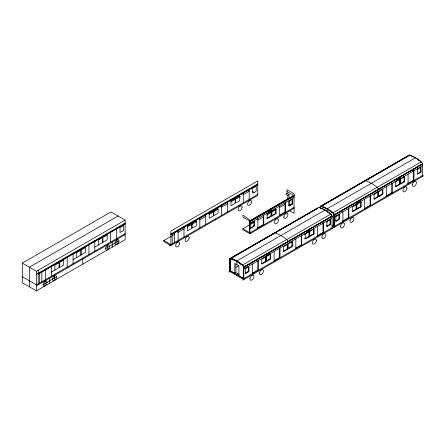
<?xml version="1.0" encoding="UTF-8"?>
<svg xmlns="http://www.w3.org/2000/svg" width="446" height="446" viewBox="0 0 446 446"><rect width="100%" height="100%" fill="white"/><g stroke="black" fill="none" stroke-linecap="round" stroke-linejoin="round"><path stroke-width="0.67" d="M22.3 263.14L111.004 211.928L125.125 220.079L125.125 239.68L36.421 290.892L22.3 282.736L22.3 263.14L36.421 271.296L125.125 220.079M118.062 216.003L29.358 267.215L29.358 286.817M36.421 274.273L125.125 223.061M38.228 273.905L125.125 223.741M38.228 274.117L125.125 223.948M51.357 272.121L63.711 264.991L63.711 260.074L59.457 262.532L59.457 267.444M73.077 259.578L85.431 252.447L85.431 247.536L81.178 249.989L81.178 254.906M94.803 247.039L107.157 239.903L107.157 234.992L102.903 237.45L102.903 242.362M125.125 233.671L36.421 284.882L22.3 276.726M36.421 285.819L125.125 234.607M43.028 284.777L56.497 276.698A2.815 1.628 -60 0 0 53.381 276.916A2.815 1.628 -60 0 0 53.604 280.712A2.815 1.628 -60 0 0 56.514 276.988M105.485 248.717L118.954 240.639A2.815 1.628 -60 0 0 116.98 239.781A2.815 1.628 -60 0 0 115.001 242.919L114.984 243.232A2.815 1.628 -60 0 0 116.98 244.38A2.815 1.628 -60 0 0 118.971 240.929M170.874 234.011L257.766 183.847M170.874 234.691L257.766 184.521M170.874 234.903L257.766 184.733M170.874 245.562L170.874 231.034L257.766 180.864L257.766 195.393L170.874 245.562L163.81 241.487L163.81 240.545L174.676 234.273M177.692 232.533L184.332 228.698M187.348 226.958L196.396 221.729M199.418 219.99L206.052 216.159M209.068 214.415L218.122 209.191M221.138 207.446L227.778 203.616M230.794 201.871L240.45 196.301M242.864 194.908L249.498 191.072M169.547 245.384L257.766 194.45M289.092 194.601L287.007 193.402L285.741 194.133L287.821 195.337L289.092 194.601L289.092 198.554M293.619 195.387L249.492 220.865L249.492 232.567L242.88 228.753L242.88 229.696L249.944 233.771L294.07 208.293M249.944 221.121A2.548 1.472 60 0 0 249.18 219.744L249.052 219.599A2.548 1.472 60 0 0 248.645 219.22L247.697 218.451A37.86 21.86 60 0 0 242.88 215.167L242.88 217.046L249.989 221.149L294.115 195.671L294.07 193.765L287.007 189.689L287.007 193.402M249.944 233.771L249.944 221.383L294.115 195.933M249.989 221.411L294.159 195.755L250.033 221.383M249.944 223.111L294.07 197.634M250.574 228.33A0.641 0.368 -60 0 1 250.122 228.068L250.122 224.199A0.641 0.368 -60 0 1 250.574 223.413L253.925 221.484A0.641 0.368 -60 0 1 254.376 221.746L254.376 225.609A0.641 0.368 -60 0 1 253.925 226.395L250.574 228.33L250.122 228.068A0.641 0.368 -60 0 1 250.005 228.118M271.486 211.867L271.034 211.605L267.684 213.539A0.641 0.368 -60 0 0 267.232 214.32L267.232 218.189A0.641 0.368 -60 0 0 267.684 218.451L271.034 216.516A0.641 0.368 -60 0 0 271.486 215.736L271.486 211.867A0.641 0.368 -60 0 0 271.034 211.605A0.641 0.368 -60 0 0 270.939 211.343M272.3 210.874L275.65 208.94A0.641 0.368 -60 0 1 276.102 209.202L276.102 213.071A0.641 0.368 -60 0 1 275.65 213.851L272.3 215.786L271.848 215.524L271.848 211.655A0.641 0.368 -60 0 1 272.3 210.874L271.848 210.612M242.88 228.753L254.192 222.225M257.766 220.162L263.123 217.068M266.691 215.005L275.622 209.854M279.196 207.791L285.145 204.352M250.122 228.068L253.473 226.133A0.641 0.368 -60 0 0 253.925 225.347L253.925 221.484L254.376 221.746M271.034 211.605L271.034 215.474A0.641 0.368 -60 0 1 270.583 216.254L267.232 218.189A0.641 0.368 -60 0 1 266.909 218.222M275.422 208.617A0.641 0.368 -60 0 1 275.65 208.94L275.65 212.809A0.641 0.368 -60 0 1 275.199 213.589L271.848 215.524A0.641 0.368 -60 0 0 272.3 215.786M288.779 205.706A0.641 0.368 -60 0 0 288.952 205.645L291.667 204.078A0.641 0.368 -60 0 0 292.124 203.298L292.124 199.429A0.641 0.368 -60 0 0 291.991 199.133M289.409 205.907L292.124 204.34A0.641 0.368 -60 0 0 292.576 203.56L292.576 199.691A0.641 0.368 -60 0 0 292.124 199.429L289.409 200.995A0.641 0.368 -60 0 0 288.952 201.782L288.952 205.645L289.409 205.907A0.641 0.368 -60 0 1 288.952 205.645M263.296 224.6L263.296 214.877L263.748 215.139L263.748 224.862L263.296 224.6L257.409 227.995L257.86 228.257L257.86 218.534L257.409 218.278M279.135 215.451L285.016 212.056L285.468 212.318L285.468 202.595L285.016 202.339M249.944 232.829L294.07 207.351M238.538 253.807L229.59 258.97L317.931 207.864A2.548 1.472 60 0 1 318.65 207.396L318.823 207.368M229.634 258.786L273.811 233.336A2.548 1.472 60 0 1 274.574 232.845L274.697 232.845A2.548 1.472 60 0 1 275.104 232.929L276.052 233.258A37.86 21.86 60 0 1 285.685 238.816L286.633 239.586A2.548 1.472 60 0 1 287.04 239.965L287.163 240.115A2.548 1.472 60 0 1 287.926 241.492L287.971 241.515M274.401 232.996L317.296 208.232M320.15 206.531L320.245 206.531A2.548 1.472 60 0 1 321.008 206.035L321.131 206.035A2.548 1.472 60 0 1 321.538 206.124M320.836 206.186L364.321 181.082A2.548 1.472 60 0 1 365.084 180.585L365.213 180.585A2.548 1.472 60 0 1 365.62 180.675L366.567 180.998A37.86 21.86 60 0 1 376.195 186.562L377.149 187.331A2.548 1.472 60 0 1 377.55 187.71L377.678 187.855A2.548 1.472 60 0 1 378.442 189.232M364.917 180.736L408.447 155.604A2.548 1.472 60 0 1 409.211 155.108M239.731 253.116L243.304 251.053M244.497 250.362L248.673 247.954M249.866 247.268L254.042 244.854M255.235 244.168L256.428 243.477M257.615 242.791L261.791 240.383M262.984 239.692L277.295 231.429M278.488 230.744L282.664 228.33M283.857 227.644L293.396 222.136M294.589 221.445L303.531 216.282M304.724 215.591L308.9 213.182M310.093 212.497L311.286 211.805M312.479 211.12L316.649 208.706M329.053 201.547L320.105 206.715L408.402 155.582A2.548 1.472 60 0 1 409.166 155.136L409.339 155.108A2.548 1.472 60 0 1 409.746 155.197L321.494 206.147A2.548 1.472 60 0 0 321.087 206.063M330.241 200.862L337.399 196.731M338.592 196.039L339.785 195.354M340.978 194.662L349.92 189.5M351.113 188.814L355.289 186.4M356.482 185.714L360.652 183.3M361.845 182.615L363.038 181.923M368.407 178.829L364.231 181.082L364.778 181.344M369.6 178.138L383.911 169.876M385.104 169.19L392.257 165.059M393.45 164.368L394.643 163.682M395.836 162.991L400.012 160.582M401.205 159.891L407.761 156.106M234.462 256.26L238.086 254.17M242.914 251.388L246.577 249.32M247.736 248.6L249.548 247.552M253.172 245.462L255.023 244.447M256.188 243.722L257.392 243.025M258.602 242.329L260.453 241.308M261.618 240.584L263.424 239.541M264.634 238.844L265.888 238.175M267.048 237.45L268.252 236.754M269.908 235.8L273.76 233.576M275.416 232.622L276.514 231.981M279.274 230.392L280.523 229.723M284.704 227.259L285.953 226.59M287.118 225.866L288.924 224.817M290.134 224.121L291.383 223.452M293.15 222.381L294.399 221.712M295.564 220.987L296.813 220.318M298.58 219.248L299.835 218.573M304.01 216.109L305.265 215.44M307.026 214.37L308.236 213.673M309.44 212.976L310.65 212.279M312.456 211.231L316.125 209.168M322.564 205.4L323.818 204.725M324.978 204.006L326.79 202.958M327.994 202.261L329.204 201.564M331.01 200.522L332.264 199.853M333.424 199.128L334.678 198.459M336.446 197.388L337.694 196.714M338.854 195.995L340.666 194.947M341.876 194.25L343.125 193.581M344.892 192.51L346.096 191.813M347.306 191.117L348.555 190.442M350.322 189.372L351.571 188.703M355.752 186.238L357.006 185.569M360.97 183.222L363.178 181.951M364.276 181.316L367.075 179.749M368.134 179.091L369.232 178.456M370.392 177.787L371.596 177.09M375.822 174.654L379.485 172.585M381.252 171.515L382.456 170.818M384.268 169.775L387.931 167.713M389.096 166.988L393.316 164.552M394.526 163.855L396.382 162.835M397.542 162.11L398.796 161.441M399.956 160.716L401.768 159.674M402.972 158.977L404.784 157.929M405.988 157.232L407.243 156.563M230.571 258.318A2.548 1.472 60 0 1 230.978 258.407L319.23 207.457M230.136 259.076L230.225 259.026A1.985 1.148 60 0 1 231.139 258.847L232.087 259.171A37.297 21.536 60 0 1 241.576 264.651L242.518 265.415A1.985 1.148 60 0 1 243.438 266.652L243.349 278.41L243.349 266.708A1.985 1.148 60 0 0 242.434 265.47L241.487 264.701A37.297 21.536 60 0 0 231.998 259.226L231.056 258.897A1.985 1.148 60 0 0 230.136 259.076L230.136 270.783L234.752 273.342L234.752 263.463L238.917 265.872L238.917 275.745L243.438 278.36M320.652 208.193L320.741 206.766A1.985 1.148 60 0 1 321.655 206.587M321.566 206.637L322.603 206.916A37.297 21.536 60 0 1 332.092 212.391L333.034 213.155A1.985 1.148 60 0 1 333.954 214.398L333.864 226.155L333.864 214.448A1.985 1.148 60 0 0 332.95 213.21L332.002 212.447A37.297 21.536 60 0 0 322.514 206.966L321.572 206.643A1.985 1.148 60 0 0 320.652 206.816M324.995 210.06L236.742 261.01L236.832 264.668M415.51 157.8L327.258 208.75L327.347 211.8M235.912 267.444L238.733 265.816L238.281 265.554M228.553 272.116L229.684 271.463L243.8 279.614L243.8 267.226L332.147 216.12L243.895 267.226M231.926 258.736A37.86 21.86 60 0 1 241.559 264.294L242.507 265.063L330.759 214.113L329.767 213.366A37.86 21.86 60 0 0 320.133 207.808L319.185 207.479A2.548 1.472 60 0 0 318.778 207.396M421.805 162.377L421.632 162.26A2.548 1.472 60 0 0 421.23 161.881L333.023 212.803L332.075 212.034A37.86 21.86 60 0 0 322.441 206.476M422.613 163.782L334.361 214.732A2.548 1.472 60 0 0 333.597 213.305L333.469 213.16A2.548 1.472 60 0 0 333.067 212.781L332.119 212.012M331.963 225.999L334.316 227.354L334.316 214.972L422.568 164.016L422.568 176.404M243.85 267.254L332.147 216.277M234.663 273.392L235.928 272.662L239.05 274.468M243.8 268.955L332.053 217.999M334.316 216.695L422.568 165.745M245.746 273.415A0.641 0.368 -60 0 1 245.294 273.153L245.294 269.284A0.641 0.368 -60 0 1 245.746 268.503L248.467 266.931A0.641 0.368 -60 0 1 248.918 267.193L248.918 271.062A0.641 0.368 -60 0 1 248.467 271.843L245.746 273.415L245.294 273.153A0.641 0.368 -60 0 1 245.071 273.214M270.638 254.655L270.187 254.393L266.836 256.327A0.641 0.368 -60 0 0 266.385 257.108L266.385 260.977A0.641 0.368 -60 0 0 266.836 261.239L270.187 259.304A0.641 0.368 -60 0 0 270.638 258.518L270.638 254.655A0.641 0.368 -60 0 0 270.187 254.393A0.641 0.368 -60 0 0 270.053 254.097M305.672 238.816A0.641 0.368 -60 0 1 305.215 238.554L305.215 234.691A0.641 0.368 -60 0 1 305.672 233.905L309.017 231.97A0.641 0.368 -60 0 1 309.468 232.232L309.468 236.101A0.641 0.368 -60 0 1 309.017 236.887L305.672 238.816L304.763 238.298M327.392 226.278A0.641 0.368 -60 0 1 326.94 226.016L326.94 222.147A0.641 0.368 -60 0 1 327.392 221.367L330.107 219.794A0.641 0.368 -60 0 1 330.558 220.056L330.558 223.925A0.641 0.368 -60 0 1 330.107 224.706L327.392 226.278L326.489 225.754M336.262 221.155A0.641 0.368 -60 0 1 335.81 220.893L335.81 217.029A0.641 0.368 -60 0 1 336.262 216.243L338.977 214.677A0.641 0.368 -60 0 1 339.428 214.939L339.428 218.802A0.641 0.368 -60 0 1 338.977 219.588L336.262 221.155L335.81 220.893A0.641 0.368 -60 0 1 335.637 220.954M357.352 208.979A0.641 0.368 -60 0 1 356.9 208.717L356.9 204.848A0.641 0.368 -60 0 1 357.352 204.067L360.702 202.133A0.641 0.368 -60 0 1 361.154 202.395L361.154 206.264A0.641 0.368 -60 0 1 360.702 207.044L357.352 208.979L356.449 208.455M374.462 194.188L377.807 192.254A0.641 0.368 -60 0 1 378.264 192.516L378.264 196.385A0.641 0.368 -60 0 1 377.807 197.171L374.462 199.1L374.01 198.844L374.01 194.974A0.641 0.368 -60 0 1 374.462 194.188L374.01 193.926M396.182 186.562A0.641 0.368 -60 0 1 395.73 186.3L395.73 182.431A0.641 0.368 -60 0 1 396.182 181.65L399.532 179.716A0.641 0.368 -60 0 1 399.984 179.978L399.984 183.841A0.641 0.368 -60 0 1 399.532 184.627L396.182 186.562L395.279 186.038M400.798 178.985L404.148 177.051A0.641 0.368 -60 0 1 404.6 177.313L404.6 181.176A0.641 0.368 -60 0 1 404.148 181.962L400.798 183.897L400.346 183.635L400.346 179.766A0.641 0.368 -60 0 1 400.798 178.985L400.346 178.723M417.908 174.018A0.641 0.368 -60 0 1 417.456 173.756L417.456 169.893A0.641 0.368 -60 0 1 417.908 169.106L420.623 167.54L421.074 167.802L421.074 171.665A0.641 0.368 -60 0 1 420.623 172.451L417.908 174.018L417.456 173.756A0.641 0.368 -60 0 1 417.227 173.817M238.008 273.866L236.742 274.597L236.742 275.539M245.294 273.153L248.009 271.586A0.641 0.368 -60 0 0 248.467 270.8L248.467 266.931A0.641 0.368 -60 0 0 248.182 266.613M266.022 257.32A0.641 0.368 -60 0 0 265.571 257.058L262.22 258.992A0.641 0.368 -60 0 0 261.769 259.773L261.769 263.642L265.119 261.707A0.641 0.368 -60 0 0 265.571 260.921L265.571 257.058A0.641 0.368 -60 0 0 265.119 256.796L266.022 257.32L266.022 261.183A0.641 0.368 -60 0 1 265.571 261.969L262.22 263.904L261.769 263.642A0.641 0.368 -60 0 1 261.596 263.703M270.187 254.393L270.187 258.256A0.641 0.368 -60 0 1 269.735 259.042L266.385 260.977A0.641 0.368 -60 0 1 266.028 260.977M287.018 244.191A0.641 0.368 -60 0 1 287.296 244.514L287.296 248.383A0.641 0.368 -60 0 1 286.845 249.163L283.494 251.098L283.494 247.229A0.641 0.368 -60 0 1 283.946 246.448L287.296 244.514A0.641 0.368 -60 0 1 287.748 244.776L287.748 248.645A0.641 0.368 -60 0 1 287.296 249.425L283.946 251.36L283.494 251.098A0.641 0.368 -60 0 0 283.946 251.36M292.364 242.111A0.641 0.368 -60 0 0 291.913 241.849L288.562 243.784A0.641 0.368 -60 0 0 288.11 244.564L288.11 248.433L291.461 246.499A0.641 0.368 -60 0 0 291.913 245.718L291.913 241.849A0.641 0.368 -60 0 0 291.461 241.587L292.364 242.111L292.364 245.98A0.641 0.368 -60 0 1 291.913 246.761L288.562 248.695L288.11 248.433A0.641 0.368 -60 0 1 287.882 248.494M308.922 231.708A0.641 0.368 -60 0 1 309.017 231.97L309.017 235.839A0.641 0.368 -60 0 1 308.565 236.625L305.215 238.554A0.641 0.368 -60 0 1 304.824 238.521M313.505 229.015A0.641 0.368 -60 0 1 313.633 229.305L313.633 233.174A0.641 0.368 -60 0 1 313.181 233.96L309.831 235.889L309.831 232.026A0.641 0.368 -60 0 1 310.288 231.24L313.633 229.305A0.641 0.368 -60 0 1 314.084 229.567L314.084 233.436A0.641 0.368 -60 0 1 313.633 234.217L310.288 236.151L309.831 235.889A0.641 0.368 -60 0 0 310.288 236.151M330.09 219.672A0.641 0.368 -60 0 1 330.107 219.794L330.107 223.663A0.641 0.368 -60 0 1 329.655 224.45L326.94 226.016A0.641 0.368 -60 0 1 326.712 226.077M335.81 220.893L338.525 219.326A0.641 0.368 -60 0 0 338.977 218.54L338.977 214.677A0.641 0.368 -60 0 0 338.754 214.353M352.111 211.443A0.641 0.368 -60 0 0 352.284 211.382L355.635 209.447A0.641 0.368 -60 0 0 356.086 208.667L356.086 204.798A0.641 0.368 -60 0 0 355.908 204.485M361.154 202.395L360.251 201.871A0.641 0.368 -60 0 1 360.702 202.133L360.702 206.002A0.641 0.368 -60 0 1 360.251 206.782L356.9 208.717A0.641 0.368 -60 0 1 356.583 208.75M377.717 191.992A0.641 0.368 -60 0 1 377.807 192.254L377.807 196.123A0.641 0.368 -60 0 1 377.355 196.909L374.01 198.844A0.641 0.368 -60 0 0 374.462 199.1M378.453 196.234A0.641 0.368 -60 0 0 378.626 196.173L381.971 194.244A0.641 0.368 -60 0 0 382.423 193.458L382.423 189.589A0.641 0.368 -60 0 0 382.333 189.327M399.499 179.532A0.641 0.368 -60 0 1 399.532 179.716L399.532 183.579A0.641 0.368 -60 0 1 399.081 184.365L395.73 186.3A0.641 0.368 -60 0 1 395.373 186.3M404.087 176.822A0.641 0.368 -60 0 1 404.148 177.051L404.148 180.914A0.641 0.368 -60 0 1 403.697 181.7L400.346 183.635A0.641 0.368 -60 0 0 400.798 183.897M417.456 173.756L420.171 172.189A0.641 0.368 -60 0 0 420.623 171.403L420.623 167.54A0.641 0.368 -60 0 1 421.074 167.802M352.736 211.644L356.086 209.709A0.641 0.368 -60 0 0 356.538 208.929L356.538 205.06A0.641 0.368 -60 0 0 356.086 204.798L352.736 206.732A0.641 0.368 -60 0 0 352.284 207.518L352.284 211.382L352.736 211.644A0.641 0.368 -60 0 1 352.284 211.382M379.078 196.435L382.423 194.506A0.641 0.368 -60 0 0 382.88 193.72L382.88 189.851A0.641 0.368 -60 0 0 382.423 189.589L379.078 191.524A0.641 0.368 -60 0 0 378.626 192.31L378.626 196.173L379.078 196.435A0.641 0.368 -60 0 1 378.626 196.173M251.951 273.448L257.833 270.047L258.284 270.309L258.284 260.592L257.833 260.33M274.262 260.564L279.558 257.509L280.01 257.771L280.01 248.048L279.558 247.786L279.558 257.509M301.279 244.965L301.279 235.248L301.73 235.505L301.73 245.228L301.279 244.965L295.397 248.361L295.849 248.623L295.849 238.905M323.004 232.422L323.004 222.705L323.456 222.967L323.456 232.684L323.004 232.422L317.117 235.822L317.574 236.085L317.574 226.362L317.117 226.1M342.461 221.188L348.348 217.793L348.8 218.055L348.8 208.332L348.348 208.07L348.348 217.793M364.778 208.31L370.068 205.249L370.52 205.511L370.52 195.794L370.068 195.532L370.068 205.249M391.794 192.711L391.794 182.988L392.246 183.25L392.246 192.967L391.794 192.711L385.913 196.106L386.364 196.368L386.364 186.645L385.913 186.383M407.633 183.562L413.514 180.167L413.972 180.429L413.972 170.707M332.053 227.722L243.8 278.672L229.684 270.521M242.669 280.266L423.7 175.752M420.322 161.084A37.86 21.86 60 0 0 410.694 155.526L409.701 155.225A2.548 1.472 60 0 0 409.294 155.136M321.494 206.147L322.486 206.448M230.978 258.407L231.97 258.708A37.86 21.86 60 0 1 241.604 264.266L242.552 265.036M417.456 168.844L417.908 169.106M420.623 171.403L421.074 171.665M420.171 172.189L420.623 172.451M422.117 175.2L422.568 175.462L334.316 226.417L332.17 225.174M412.16 170.918L413.721 171.816M403.697 176.789L404.6 177.313M404.148 180.914L404.6 181.176M403.697 181.7L404.148 181.962M399.081 179.454L399.984 179.978M395.73 181.388L396.182 181.65M399.532 183.579L399.984 183.841M395.279 182.169L395.73 182.431M399.081 184.365L399.532 184.627M381.971 189.327L382.88 189.851M377.991 188.97L378.487 189.26M382.423 193.458L382.88 193.72M381.971 194.244L382.423 194.506M377.355 191.997L378.264 192.516M377.807 196.123L378.264 196.385M377.355 196.909L377.807 197.171M356.9 203.805L357.352 204.067M360.702 206.002L361.154 206.264M356.449 204.591L356.9 204.848M360.251 206.782L360.702 207.044M355.635 204.536L356.538 205.06M356.086 208.667L356.538 208.929M355.635 209.447L356.086 209.709M338.525 214.415L339.428 214.939M320.15 206.793L320.195 207.987M334.316 214.972L422.657 163.86L334.405 214.972M335.81 215.981L336.262 216.243M338.977 218.54L339.428 218.802M338.525 219.326L338.977 219.588M332.053 216.015L243.8 266.964A2.548 1.472 60 0 0 243.037 265.587L242.959 265.415A2.548 1.472 60 0 0 242.507 265.063M287.007 191.574L294.115 195.671M329.655 219.532L330.558 220.056M291.667 199.167L292.576 199.691M326.94 221.105L327.392 221.367M330.107 223.663L330.558 223.925M332.259 225.124L333.954 226.1M326.489 221.885L326.94 222.147M329.655 224.45L330.107 224.706M292.124 203.298L292.576 203.56M291.667 204.078L292.124 204.34M322.168 223.474L323.205 224.076M290.747 205.439L289.092 204.48L289.092 201.185M289.359 210.646L294.07 213.361L294.07 195.911M252.469 191.395L254.237 192.416M313.181 229.043L314.084 229.567M275.199 208.678L276.102 209.202M313.633 233.174L314.084 233.436M313.181 233.96L313.633 234.217M308.565 231.714L309.468 232.232M275.65 212.809L276.102 213.071M275.199 213.589L275.65 213.851M305.215 233.643L305.672 233.905M309.017 235.839L309.468 236.101M304.763 234.429L305.215 234.691M308.565 236.625L309.017 236.887M271.034 215.474L271.486 215.736M266.78 214.063L267.232 214.32M270.583 216.254L271.034 216.516M266.78 217.927L267.684 218.451M274.262 233.598L273.716 233.498M291.913 245.718L292.364 245.98M291.461 246.499L291.913 246.761M286.845 244.252L287.748 244.776M250.122 223.156L250.574 223.413M253.925 225.347L254.376 225.609M253.473 226.133L253.925 226.395M287.296 248.383L287.748 248.645M286.845 249.163L287.296 249.425M270.187 258.256L270.638 258.518M265.933 256.846L266.385 257.108M269.735 259.042L270.187 259.304M265.933 260.715L266.836 261.239M265.571 260.921L266.022 261.183M265.119 261.707L265.571 261.969M248.009 266.669L248.918 267.193M229.634 259.048L229.684 271.463M245.294 268.241L245.746 268.503M248.467 270.8L248.918 271.062M248.009 271.586L248.467 271.843M163.81 240.545L170.874 244.62M421.275 161.853L420.277 161.112A37.86 21.86 60 0 0 410.649 155.548M420.862 161.987L421.197 162.255M413.514 170.444L413.514 180.167M408.084 174.102L408.084 183.824M364.638 199.189L364.638 208.906M342.918 211.727L342.918 221.45M332.053 216.277L332.053 228.664M320.741 206.766L320.741 208.834M292.347 199.39L292.347 203.683M287.821 195.337L287.821 199.284M285.016 203.03L285.016 212.056M279.586 205.996L279.586 215.713M274.123 251.444L274.123 261.166M257.833 261.027L257.833 270.047M252.403 263.987L252.403 273.71M249.621 200.098L249.621 200.566A2.815 1.628 -60 0 0 247.647 203.705L247.63 204.017A2.815 1.628 -60 0 0 249.621 205.166A2.815 1.628 -60 0 0 251.611 201.715L251.594 201.425A2.815 1.628 -60 0 0 249.621 200.566M249.169 188.809L249.169 199.418M243.282 192.204L243.282 202.813M240.115 205.584L240.115 206.052M235.928 264.104L235.928 272.662M230.225 259.026L230.225 270.728M227.443 201.352L227.443 211.962M221.562 204.747L221.562 215.357M215.407 218.908L215.407 219.85M205.723 213.89L205.723 224.5M199.836 217.291L199.836 227.9M187.164 236.157L187.164 236.625M183.997 226.434L183.997 237.043M178.116 229.829L178.116 240.439M177.664 241.643L177.664 242.111M174.492 232.812L174.492 242.529M172.228 234.117L172.228 243.834M116.98 239.312L116.98 244.38M116.523 228.023L116.523 238.632M112.225 242.055L112.225 247.123M110.641 231.418L110.641 242.027M107.475 244.798L107.475 249.866M102.541 242.568L102.541 237.657L98.287 240.115L98.287 245.027M94.803 240.567L94.803 251.176M88.921 243.962L88.921 254.571M82.766 258.123L82.766 264.132M80.815 255.112L80.815 250.2L76.561 252.653L76.561 257.571M73.077 253.105L73.077 263.714M67.195 256.506L67.195 267.115M59.095 267.656L59.095 262.744L54.841 265.197L54.841 270.109M54.523 275.372L54.523 280.439M51.357 265.649L51.357 276.258M49.774 278.114L49.774 283.182M45.47 269.044L45.47 279.653M45.018 280.857L45.018 285.925M41.852 272.027L41.852 281.744M39.588 273.331L39.588 283.054M38.228 270.248L38.228 284.777M36.421 271.296L36.421 290.892M304.824 234.133A0.641 0.368 -60 0 1 304.941 233.91M288.562 248.695A0.641 0.368 -60 0 1 288.11 248.433M330.687 214.52A1.985 1.148 60 0 1 330.96 214.766M331.127 214.961A1.985 1.148 60 0 1 331.283 215.173M330.715 214.136A2.548 1.472 60 0 1 331.116 214.515L331.244 214.665A2.548 1.472 60 0 1 332.008 216.042M320.178 207.78A37.86 21.86 60 0 1 329.811 213.344M245.071 268.442A0.641 0.368 -60 0 1 245.239 268.28M262.22 263.904A0.641 0.368 -60 0 1 261.769 263.642M229.684 258.814A2.548 1.472 60 0 1 230.448 258.318L230.621 258.295A2.548 1.472 60 0 1 231.022 258.379M229.729 258.786A2.548 1.472 60 0 1 230.493 258.295M327.849 212.341A37.297 21.536 60 0 1 328.797 213.026M421.76 162.405A2.548 1.472 60 0 1 422.524 163.782M421.292 162.338A1.985 1.148 60 0 1 421.559 162.606M421.721 162.807A1.985 1.148 60 0 1 421.871 163.03M320.195 206.554A2.548 1.472 60 0 1 320.958 206.063M421.202 162.389A1.985 1.148 60 0 1 421.381 162.561M418.365 160.086A37.297 21.536 60 0 1 419.312 160.772M266.909 213.617A0.641 0.368 -60 0 1 267.059 213.417M249.972 278.521L249.955 278.828A2.815 1.628 -60 0 0 251.951 279.982A2.815 1.628 -60 0 0 253.941 276.531L253.925 276.241A2.815 1.628 -60 0 0 251.951 275.383A2.815 1.628 -60 0 0 249.972 278.521M259.477 273.03L259.46 273.342A2.815 1.628 -60 0 0 262.371 273.699A2.815 1.628 -60 0 0 262.594 269.652A2.815 1.628 -60 0 0 259.477 273.03M283.946 216.605L283.929 216.918A2.815 1.628 -60 0 0 285.925 218.066A2.815 1.628 -60 0 0 287.915 214.615L287.899 214.325A2.815 1.628 -60 0 0 285.925 213.467A2.815 1.628 -60 0 0 283.946 216.605M321.934 236.977L321.917 237.283A2.815 1.628 -60 0 0 323.907 238.432A2.815 1.628 -60 0 0 325.898 234.986L325.881 234.696A2.815 1.628 -60 0 0 323.907 233.838A2.815 1.628 -60 0 0 321.934 236.977M340.488 226.261L340.471 226.574A2.815 1.628 -60 0 0 342.461 227.722A2.815 1.628 -60 0 0 344.457 224.271L344.44 223.981A2.815 1.628 -60 0 0 342.461 223.123A2.815 1.628 -60 0 0 340.488 226.261M349.993 220.776L349.976 221.082A2.815 1.628 -60 0 0 352.886 221.445A2.815 1.628 -60 0 0 353.109 217.392A2.815 1.628 -60 0 0 349.993 220.776M412.45 184.716L412.433 185.029A2.815 1.628 -60 0 0 414.423 186.177A2.815 1.628 -60 0 0 416.413 182.726L416.397 182.436A2.815 1.628 -60 0 0 414.423 181.578A2.815 1.628 -60 0 0 412.45 184.716M123.631 225.481L120.013 227.571L120.013 232.483L123.631 230.392L123.631 225.481M191.284 223.786L187.933 225.721A0.641 0.368 -60 0 0 187.482 226.507L187.482 230.37A0.641 0.368 -60 0 0 187.933 230.632L191.284 228.698A0.641 0.368 -60 0 0 191.735 227.917L191.735 224.048A0.641 0.368 -60 0 0 191.284 223.786M195.9 221.121L192.549 223.056A0.641 0.368 -60 0 0 192.098 223.842L192.098 227.705A0.641 0.368 -60 0 0 192.549 227.967L195.9 226.033A0.641 0.368 -60 0 0 196.351 225.252L196.351 221.383A0.641 0.368 -60 0 0 195.9 221.121M213.01 211.248L209.659 213.177A0.641 0.368 -60 0 0 209.207 213.963L209.207 217.832A0.641 0.368 -60 0 0 209.659 218.094L213.01 216.159A0.641 0.368 -60 0 0 213.461 215.373L213.461 211.504A0.641 0.368 -60 0 0 213.01 211.248M217.626 208.583L214.275 210.512A0.641 0.368 -60 0 0 213.824 211.298L213.824 215.167A0.641 0.368 -60 0 0 214.275 215.429L217.626 213.495A0.641 0.368 -60 0 0 218.077 212.709L218.077 208.84A0.641 0.368 -60 0 0 217.626 208.583M234.73 198.704L231.379 200.639A0.641 0.368 -60 0 0 230.928 201.419L230.928 205.288A0.641 0.368 -60 0 0 231.379 205.55L234.73 203.616A0.641 0.368 -60 0 0 235.181 202.83L235.181 198.966A0.641 0.368 -60 0 0 234.73 198.704M239.346 196.039L236.001 197.974A0.641 0.368 -60 0 0 235.544 198.754L235.544 202.623A0.641 0.368 -60 0 0 236.001 202.885L239.346 200.951A0.641 0.368 -60 0 0 239.797 200.165L239.797 196.301A0.641 0.368 -60 0 0 239.346 196.039M255.82 186.528L253.105 188.095A0.641 0.368 -60 0 0 252.653 188.881L252.653 192.744A0.641 0.368 -60 0 0 253.105 193.006L255.82 191.44A0.641 0.368 -60 0 0 256.272 190.654L256.272 186.79A0.641 0.368 -60 0 0 255.82 186.528M271.475 209.319L268.447 211.07L268.447 212.012L271.475 210.261L271.475 209.319M269.429 252.798L266.396 254.549L266.396 255.491L269.429 253.741L269.429 252.798M309.463 229.684L306.43 231.435L306.43 232.377L309.463 230.627L309.463 229.684M359.939 200.544L356.906 202.294L356.906 203.231L359.939 201.48L359.939 200.544M399.978 177.43L396.946 179.18L396.946 180.117L399.978 178.367L399.978 177.43M406.908 188.212L406.891 187.922A2.815 1.628 -60 0 0 403.775 188.14A2.815 1.628 -60 0 0 403.998 191.936A2.815 1.628 -60 0 0 406.908 188.212M316.392 240.472L316.376 240.182A2.815 1.628 -60 0 0 313.259 240.4A2.815 1.628 -60 0 0 313.482 244.191A2.815 1.628 -60 0 0 316.392 240.472M278.41 220.107L278.393 219.817A2.815 1.628 -60 0 0 275.277 220.029A2.815 1.628 -60 0 0 275.5 223.825A2.815 1.628 -60 0 0 278.41 220.107M242.106 207.206L242.089 206.911A2.815 1.628 -60 0 0 238.972 207.128A2.815 1.628 -60 0 0 239.195 210.925A2.815 1.628 -60 0 0 242.106 207.206M189.154 237.774L189.137 237.484A2.815 1.628 -60 0 0 186.021 237.701A2.815 1.628 -60 0 0 186.244 241.492A2.815 1.628 -60 0 0 189.154 237.774M179.654 243.26L179.638 242.97A2.815 1.628 -60 0 0 176.521 243.187A2.815 1.628 -60 0 0 176.744 246.984A2.815 1.628 -60 0 0 179.654 243.26M109.465 246.421L109.448 246.131A2.815 1.628 -60 0 0 106.332 246.343A2.815 1.628 -60 0 0 106.555 250.139A2.815 1.628 -60 0 0 109.465 246.421M47.008 282.48L46.992 282.184A2.815 1.628 -60 0 0 43.875 282.402A2.815 1.628 -60 0 0 44.098 286.198A2.815 1.628 -60 0 0 47.008 282.48"/></g></svg>
